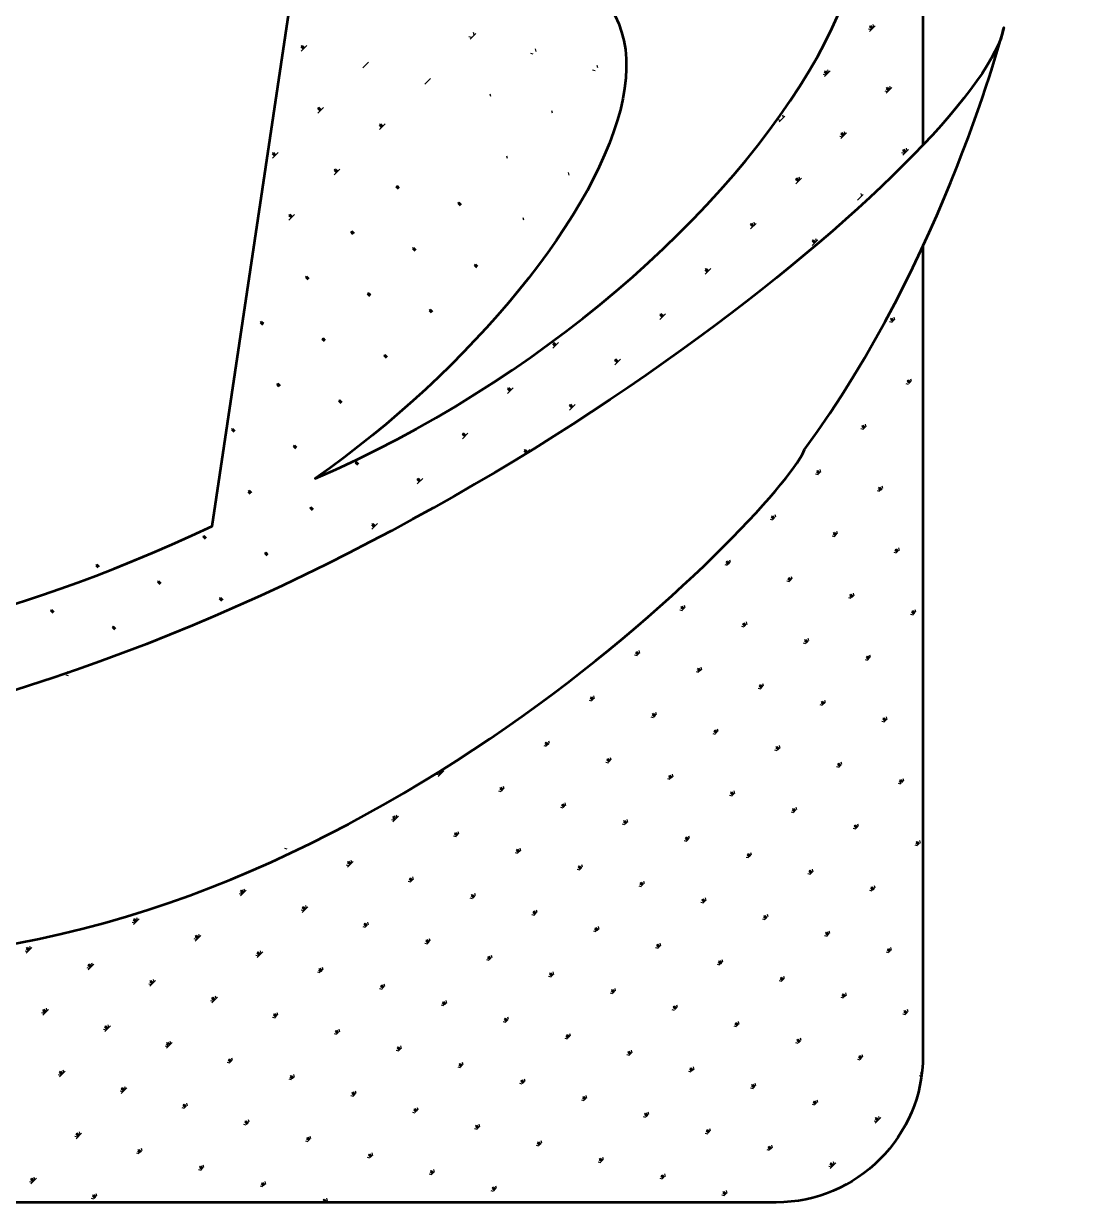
# Model space of a CAD drawing. Extents: x -2746917 to -971774, y -3334247 to -3250358.
# Drawn here: x -2601049 to -2599147, y -3279214 to -3277121 of the extents above; entities that cross this region are included whole.
import ezdxf

# ---------------------------------------------------------------- set-up
doc = ezdxf.new("R2010")
doc.units = 0
doc.header["$LTSCALE"] = 1000
doc.header["$MEASUREMENT"] = 0
doc.layers.add('PUB_TITLE', color=4, linetype='CONTINUOUS')

msp = doc.modelspace()

# ---------------------------------------------------------------- linework, layer by layer
at = {"layer": 'PUB_TITLE', "color": 4}
for p, q in [((-2600248.52, -3277140.75), (-2600249.7, -3277136.36)), ((-2599543.95, -3277132.12), (-2599548.34, -3277130.95)), ((-2599542.7, -3277130.87), (-2599546.71, -3277126.85)), ((-2599541.44, -3277129.61), (-2599546.46, -3277124.59)), ((-2599546.46, -3277134.64), (-2599536.42, -3277124.59)), ((-2599540.18, -3277128.36), (-2599544.2, -3277124.34)), ((-2599538.93, -3277127.1), (-2599540.11, -3277122.71)), ((-2600253.54, -3277145.78), (-2600257.93, -3277144.6)), ((-2600256.05, -3277148.29), (-2600246.01, -3277138.24)), ((-2600552.19, -3277166.05), (-2600556.21, -3277162.03)), ((-2600550.94, -3277164.8), (-2600555.96, -3277159.77)), ((-2600555.96, -3277169.82), (-2600545.92, -3277159.77)), ((-2600549.68, -3277163.54), (-2600553.7, -3277159.52)), ((-2600143.77, -3277175.19), (-2600148.16, -3277174.01)), ((-2600138.74, -3277170.17), (-2600139.92, -3277165.78)), ((-2600446.19, -3277199.23), (-2600436.14, -3277189.19)), ((-2600028.97, -3277199.58), (-2600030.15, -3277195.19)), ((-2600336.41, -3277228.65), (-2600326.37, -3277218.6)), ((-2600033.99, -3277204.6), (-2600038.38, -3277203.43)), ((-2599624.31, -3277212.49), (-2599628.7, -3277211.31)), ((-2599623.06, -3277211.23), (-2599627.07, -3277207.21)), ((-2599621.8, -3277209.97), (-2599626.82, -3277204.95)), ((-2599626.82, -3277215), (-2599616.78, -3277204.95)), ((-2599620.54, -3277208.72), (-2599624.56, -3277204.7)), ((-2599619.29, -3277207.46), (-2599620.47, -3277203.07)), ((-2599514.54, -3277241.9), (-2599518.93, -3277240.72)), ((-2599513.28, -3277240.64), (-2599517.3, -3277236.63)), ((-2599512.03, -3277239.39), (-2599517.05, -3277234.37)), ((-2599517.05, -3277244.41), (-2599507, -3277234.37)), ((-2599510.77, -3277238.13), (-2599514.79, -3277234.11)), ((-2599509.52, -3277236.88), (-2599510.69, -3277232.49)), ((-2600219.1, -3277250.53), (-2600220.28, -3277246.14)), ((-2600522.78, -3277275.83), (-2600526.8, -3277271.81)), ((-2600521.52, -3277274.57), (-2600526.55, -3277269.55)), ((-2600526.55, -3277279.59), (-2600516.5, -3277269.55)), ((-2600520.27, -3277273.32), (-2600524.29, -3277269.3)), ((-2600109.33, -3277279.94), (-2600110.51, -3277275.55)), ((-2599699.65, -3277287.82), (-2599700.83, -3277283.43)), ((-2600413.01, -3277305.24), (-2600417.02, -3277301.22)), ((-2600411.75, -3277303.98), (-2600416.77, -3277298.96)), ((-2600416.77, -3277309.01), (-2600406.73, -3277298.96)), ((-2600410.49, -3277302.73), (-2600414.51, -3277298.71)), ((-2599704.67, -3277292.85), (-2599709.06, -3277291.67)), ((-2599707.18, -3277295.36), (-2599697.14, -3277285.31)), ((-2599594.9, -3277322.26), (-2599599.29, -3277321.08)), ((-2599593.64, -3277321), (-2599597.66, -3277316.99)), ((-2599592.39, -3277319.75), (-2599597.41, -3277314.73)), ((-2599597.41, -3277324.77), (-2599587.36, -3277314.73)), ((-2599591.13, -3277318.49), (-2599595.15, -3277314.47)), ((-2599589.88, -3277317.24), (-2599591.05, -3277312.85)), ((-2599482.61, -3277349.16), (-2599487.64, -3277344.14)), ((-2599487.64, -3277354.18), (-2599477.59, -3277344.14)), ((-2599481.36, -3277347.91), (-2599485.38, -3277343.89)), ((-2599480.1, -3277346.65), (-2599481.28, -3277342.26)), ((-2600603.14, -3277356.19), (-2600607.16, -3277352.17)), ((-2600601.88, -3277354.93), (-2600606.91, -3277349.91)), ((-2600606.91, -3277359.95), (-2600596.86, -3277349.91)), ((-2600600.63, -3277353.68), (-2600604.65, -3277349.66)), ((-2600189.69, -3277360.3), (-2600190.87, -3277355.91)), ((-2599485.12, -3277351.67), (-2599489.51, -3277350.5)), ((-2599483.87, -3277350.42), (-2599487.89, -3277346.4)), ((-2600493.37, -3277385.6), (-2600497.38, -3277381.58)), ((-2600492.11, -3277384.34), (-2600497.13, -3277379.32)), ((-2600497.13, -3277389.37), (-2600487.09, -3277379.32)), ((-2600490.85, -3277383.09), (-2600494.87, -3277379.07)), ((-2600079.92, -3277389.72), (-2600081.09, -3277385.32)), ((-2600382.34, -3277413.76), (-2600387.36, -3277408.74)), ((-2600381.08, -3277412.5), (-2600385.1, -3277408.49)), ((-2599674, -3277401.36), (-2599678.02, -3277397.35)), ((-2599672.75, -3277400.11), (-2599677.77, -3277395.09)), ((-2599677.77, -3277405.13), (-2599667.72, -3277395.09)), ((-2599671.49, -3277398.85), (-2599675.51, -3277394.83)), ((-2599670.24, -3277397.6), (-2599671.41, -3277393.21)), ((-2600383.59, -3277415.01), (-2600387.61, -3277411)), ((-2599568, -3277434.54), (-2599557.95, -3277424.5)), ((-2599560.46, -3277427.01), (-2599561.64, -3277422.62)), ((-2600273.82, -3277444.43), (-2600277.84, -3277440.41)), ((-2600272.56, -3277443.17), (-2600277.58, -3277438.15)), ((-2600271.31, -3277441.92), (-2600275.32, -3277437.9)), ((-2600573.73, -3277465.96), (-2600577.74, -3277461.94)), ((-2600572.47, -3277464.7), (-2600577.49, -3277459.68)), ((-2600577.49, -3277469.73), (-2600567.45, -3277459.68)), ((-2600571.21, -3277463.45), (-2600575.23, -3277459.43)), ((-2600160.28, -3277470.08), (-2600161.45, -3277465.68)), ((-2600463.95, -3277495.37), (-2600467.97, -3277491.36)), ((-2600462.7, -3277494.12), (-2600467.72, -3277489.1)), ((-2600461.44, -3277492.86), (-2600465.46, -3277488.85)), ((-2599754.36, -3277481.72), (-2599758.38, -3277477.71)), ((-2599753.11, -3277480.47), (-2599758.13, -3277475.45)), ((-2599758.13, -3277485.49), (-2599748.08, -3277475.45)), ((-2599751.85, -3277479.21), (-2599755.87, -3277475.19)), ((-2599750.6, -3277477.96), (-2599751.77, -3277473.57)), ((-2599644.59, -3277511.14), (-2599648.61, -3277507.12)), ((-2599643.33, -3277509.88), (-2599648.36, -3277504.86)), ((-2599648.36, -3277514.9), (-2599638.31, -3277504.86)), ((-2599642.08, -3277508.63), (-2599646.1, -3277504.61)), ((-2599640.82, -3277507.37), (-2599642, -3277502.98)), ((-2600354.18, -3277524.79), (-2600358.2, -3277520.77)), ((-2600352.92, -3277523.53), (-2600357.94, -3277518.51)), ((-2600351.67, -3277522.28), (-2600355.68, -3277518.26)), ((-2600244.4, -3277554.2), (-2600248.42, -3277550.18)), ((-2600243.15, -3277552.95), (-2600248.17, -3277547.92)), ((-2600241.89, -3277551.69), (-2600245.91, -3277547.67)), ((-2599832.21, -3277559.57), (-2599836.23, -3277555.55)), ((-2600544.31, -3277575.73), (-2600548.33, -3277571.72)), ((-2600543.06, -3277574.48), (-2600548.08, -3277569.46)), ((-2600541.8, -3277573.22), (-2600545.82, -3277569.21)), ((-2599834.72, -3277562.08), (-2599838.74, -3277558.07)), ((-2599833.47, -3277560.83), (-2599838.49, -3277555.81)), ((-2599838.49, -3277565.85), (-2599828.44, -3277555.81)), ((-2600434.54, -3277605.15), (-2600438.56, -3277601.13)), ((-2600433.28, -3277603.89), (-2600438.3, -3277598.87)), ((-2600432.03, -3277602.64), (-2600436.04, -3277598.62)), ((-2600324.76, -3277634.56), (-2600328.78, -3277630.54)), ((-2600323.51, -3277633.31), (-2600328.53, -3277628.28)), ((-2600322.25, -3277632.05), (-2600326.27, -3277628.03)), ((-2599915.08, -3277642.44), (-2599919.1, -3277638.43)), ((-2599913.83, -3277641.19), (-2599918.85, -3277636.17)), ((-2599918.85, -3277646.21), (-2599908.8, -3277636.17)), ((-2599912.57, -3277639.93), (-2599916.59, -3277635.91)), ((-2600624.67, -3277656.09), (-2600628.69, -3277652.08)), ((-2600623.42, -3277654.84), (-2600628.44, -3277649.82)), ((-2600622.16, -3277653.58), (-2600626.18, -3277649.57)), ((-2599506.66, -3277651.58), (-2599511.05, -3277650.4)), ((-2599505.4, -3277650.32), (-2599509.42, -3277646.31)), ((-2599504.15, -3277649.07), (-2599509.17, -3277644.05)), ((-2599502.89, -3277647.81), (-2599506.91, -3277643.8)), ((-2599501.63, -3277646.56), (-2599502.81, -3277642.17)), ((-2600513.64, -3277684.25), (-2600518.66, -3277679.23)), ((-2600512.39, -3277683), (-2600516.4, -3277678.98)), ((-2600514.9, -3277685.51), (-2600518.92, -3277681.49)), ((-2600105.22, -3277693.39), (-2600109.23, -3277689.37)), ((-2600103.96, -3277692.13), (-2600108.98, -3277687.11)), ((-2600108.98, -3277697.16), (-2600098.94, -3277687.11)), ((-2600102.71, -3277690.88), (-2600106.72, -3277686.86)), ((-2600405.12, -3277714.92), (-2600409.14, -3277710.9)), ((-2600403.87, -3277713.67), (-2600408.89, -3277708.64)), ((-2600402.61, -3277712.41), (-2600406.63, -3277708.39)), ((-2599995.44, -3277722.8), (-2599999.46, -3277718.79)), ((-2599994.19, -3277721.55), (-2599999.21, -3277716.53)), ((-2599999.21, -3277726.57), (-2599989.16, -3277716.53)), ((-2599992.93, -3277720.29), (-2599996.95, -3277716.27)), ((-2600595.26, -3277765.87), (-2600599.28, -3277761.85)), ((-2600594, -3277764.61), (-2600599.02, -3277759.59)), ((-2600592.75, -3277763.36), (-2600596.76, -3277759.34)), ((-2599477.24, -3277761.35), (-2599481.63, -3277760.18)), ((-2599475.99, -3277760.1), (-2599480, -3277756.08)), ((-2599474.73, -3277758.84), (-2599479.75, -3277753.82)), ((-2599473.48, -3277757.59), (-2599477.49, -3277753.57)), ((-2599472.22, -3277756.33), (-2599473.4, -3277751.94)), ((-2600185.58, -3277773.75), (-2600189.59, -3277769.73)), ((-2600184.32, -3277772.49), (-2600189.34, -3277767.47)), ((-2600189.34, -3277777.52), (-2600179.3, -3277767.47)), ((-2600183.07, -3277771.24), (-2600187.08, -3277767.22)), ((-2600485.48, -3277795.28), (-2600489.5, -3277791.26)), ((-2600484.23, -3277794.03), (-2600489.25, -3277789)), ((-2600482.97, -3277792.77), (-2600486.99, -3277788.75)), ((-2600075.8, -3277803.16), (-2600079.82, -3277799.15)), ((-2600074.55, -3277801.91), (-2600079.57, -3277796.89)), ((-2600079.57, -3277806.93), (-2600069.52, -3277796.89)), ((-2600073.29, -3277800.65), (-2600077.31, -3277796.63)), ((-2600675.62, -3277846.23), (-2600679.64, -3277842.21)), ((-2600674.36, -3277844.97), (-2600679.38, -3277839.95)), ((-2600673.11, -3277843.72), (-2600677.12, -3277839.7)), ((-2600264.68, -3277852.85), (-2600269.7, -3277847.83)), ((-2600269.7, -3277857.88), (-2600259.66, -3277847.83)), ((-2600263.43, -3277851.6), (-2600267.44, -3277847.58)), ((-2599557.6, -3277841.71), (-2599561.99, -3277840.54)), ((-2599556.35, -3277840.46), (-2599560.36, -3277836.44)), ((-2599555.09, -3277839.2), (-2599560.11, -3277834.18)), ((-2599553.84, -3277837.95), (-2599557.85, -3277833.93)), ((-2599552.58, -3277836.69), (-2599553.76, -3277832.3)), ((-2600564.59, -3277874.39), (-2600569.61, -3277869.36)), ((-2600563.33, -3277873.13), (-2600567.35, -3277869.11)), ((-2600265.94, -3277854.11), (-2600269.95, -3277850.09)), ((-2600565.84, -3277875.64), (-2600569.86, -3277871.62)), ((-2600156.16, -3277883.52), (-2600160.18, -3277879.51)), ((-2600154.91, -3277882.27), (-2600159.93, -3277877.25)), ((-2600159.93, -3277887.29), (-2600149.88, -3277877.25)), ((-2600153.65, -3277881.01), (-2600157.67, -3277876.99)), ((-2599451.77, -3277870.07), (-2599452.22, -3277869.95)), ((-2600456.07, -3277905.06), (-2600460.09, -3277901.04)), ((-2600454.81, -3277903.8), (-2600459.84, -3277898.78)), ((-2600453.56, -3277902.54), (-2600457.58, -3277898.53)), ((-2600346.3, -3277934.47), (-2600350.31, -3277930.45)), ((-2600345.04, -3277933.21), (-2600350.06, -3277928.19)), ((-2600350.06, -3277938.24), (-2600340.02, -3277928.19)), ((-2600343.79, -3277931.96), (-2600347.8, -3277927.94)), ((-2599637.96, -3277922.07), (-2599642.35, -3277920.9)), ((-2599636.71, -3277920.82), (-2599640.72, -3277916.8)), ((-2599635.45, -3277919.56), (-2599640.47, -3277914.54)), ((-2599634.2, -3277918.31), (-2599638.21, -3277914.29)), ((-2599632.94, -3277917.05), (-2599634.12, -3277912.66)), ((-2600646.2, -3277956), (-2600650.22, -3277951.98)), ((-2600644.95, -3277954.75), (-2600649.97, -3277949.72)), ((-2600643.69, -3277953.49), (-2600647.71, -3277949.47)), ((-2599528.19, -3277951.49), (-2599532.58, -3277950.31)), ((-2599526.93, -3277950.23), (-2599530.95, -3277946.21)), ((-2599525.68, -3277948.98), (-2599530.7, -3277943.95)), ((-2599524.42, -3277947.72), (-2599528.44, -3277943.7)), ((-2599523.17, -3277946.47), (-2599524.34, -3277942.07)), ((-2600536.43, -3277985.42), (-2600540.45, -3277981.4)), ((-2600535.17, -3277984.16), (-2600540.2, -3277979.14)), ((-2600533.92, -3277982.9), (-2600537.94, -3277978.89)), ((-2599715.81, -3277999.92), (-2599720.83, -3277994.9)), ((-2599714.56, -3277998.67), (-2599718.57, -3277994.65)), ((-2599713.3, -3277997.41), (-2599714.48, -3277993.02)), ((-2600426.66, -3278014.83), (-2600430.67, -3278010.81)), ((-2600425.4, -3278013.57), (-2600430.42, -3278008.55)), ((-2600430.42, -3278018.6), (-2600420.38, -3278008.55)), ((-2600424.15, -3278012.32), (-2600428.16, -3278008.3)), ((-2599718.32, -3278002.43), (-2599722.71, -3278001.26)), ((-2599717.07, -3278001.18), (-2599721.09, -3277997.16)), ((-2600726.56, -3278036.36), (-2600730.58, -3278032.34)), ((-2600725.31, -3278035.11), (-2600730.33, -3278030.08)), ((-2600724.05, -3278033.85), (-2600728.07, -3278029.83)), ((-2599608.55, -3278031.85), (-2599612.94, -3278030.67)), ((-2599607.29, -3278030.59), (-2599611.31, -3278026.57)), ((-2599606.04, -3278029.34), (-2599611.06, -3278024.31)), ((-2599604.78, -3278028.08), (-2599608.8, -3278024.06)), ((-2599603.53, -3278026.83), (-2599604.7, -3278022.43)), ((-2599497.52, -3278060.01), (-2599501.54, -3278055.99)), ((-2599496.26, -3278058.75), (-2599501.29, -3278053.73)), ((-2599495.01, -3278057.5), (-2599499.03, -3278053.48)), ((-2599493.75, -3278056.24), (-2599494.93, -3278051.85)), ((-2600616.79, -3278065.78), (-2600620.81, -3278061.76)), ((-2600615.53, -3278064.52), (-2600620.56, -3278059.5)), ((-2600614.28, -3278063.26), (-2600618.3, -3278059.25)), ((-2599797.43, -3278081.54), (-2599801.45, -3278077.52)), ((-2599796.17, -3278080.28), (-2599801.19, -3278075.26)), ((-2599794.92, -3278079.03), (-2599798.93, -3278075.01)), ((-2599793.66, -3278077.77), (-2599794.84, -3278073.38)), ((-2599498.77, -3278061.26), (-2599503.17, -3278060.09)), ((-2600916.7, -3278087.31), (-2600920.72, -3278083.29)), ((-2600915.44, -3278086.05), (-2600920.47, -3278081.03)), ((-2600914.19, -3278084.8), (-2600918.2, -3278080.78)), ((-2599798.68, -3278082.79), (-2599803.07, -3278081.62)), ((-2600806.92, -3278116.72), (-2600810.94, -3278112.7)), ((-2600805.67, -3278115.47), (-2600810.69, -3278110.44)), ((-2600804.41, -3278114.21), (-2600808.43, -3278110.19)), ((-2599688.91, -3278112.21), (-2599693.3, -3278111.03)), ((-2599687.65, -3278110.95), (-2599691.67, -3278106.93)), ((-2599686.4, -3278109.7), (-2599691.42, -3278104.67)), ((-2599685.14, -3278108.44), (-2599689.16, -3278104.42)), ((-2599683.89, -3278107.19), (-2599685.06, -3278102.79)), ((-2600695.89, -3278144.88), (-2600700.92, -3278139.86)), ((-2600694.64, -3278143.62), (-2600698.66, -3278139.61)), ((-2599579.13, -3278141.62), (-2599583.53, -3278140.45)), ((-2599577.88, -3278140.37), (-2599581.9, -3278136.35)), ((-2599576.62, -3278139.11), (-2599581.65, -3278134.09)), ((-2599575.37, -3278137.86), (-2599579.39, -3278133.84)), ((-2599574.11, -3278136.6), (-2599575.29, -3278132.21)), ((-2600995.8, -3278166.41), (-2601000.83, -3278161.39)), ((-2600994.55, -3278165.16), (-2600998.56, -3278161.14)), ((-2600697.15, -3278146.14), (-2600701.17, -3278142.12)), ((-2599879.04, -3278163.15), (-2599883.43, -3278161.98)), ((-2599877.79, -3278161.9), (-2599881.81, -3278157.88)), ((-2599876.53, -3278160.64), (-2599881.55, -3278155.62)), ((-2599875.28, -3278159.39), (-2599879.29, -3278155.37)), ((-2599874.02, -3278158.13), (-2599875.2, -3278153.74)), ((-2599464.34, -3278166.01), (-2599465.52, -3278161.62)), ((-2600997.06, -3278167.67), (-2601001.08, -3278163.65)), ((-2599764.25, -3278187.55), (-2599765.42, -3278183.16)), ((-2599469.36, -3278171.04), (-2599473.75, -3278169.86)), ((-2599468.11, -3278169.78), (-2599472.12, -3278165.76)), ((-2599466.85, -3278168.52), (-2599471.87, -3278163.5)), ((-2599465.59, -3278167.27), (-2599469.61, -3278163.25)), ((-2600887.28, -3278197.08), (-2600891.3, -3278193.06)), ((-2600886.03, -3278195.83), (-2600891.05, -3278190.8)), ((-2600884.77, -3278194.57), (-2600888.79, -3278190.55)), ((-2599769.27, -3278192.57), (-2599773.66, -3278191.39)), ((-2599768.01, -3278191.31), (-2599772.03, -3278187.29)), ((-2599766.76, -3278190.06), (-2599771.78, -3278185.03)), ((-2599765.5, -3278188.8), (-2599769.52, -3278184.78)), ((-2599659.5, -3278221.98), (-2599663.89, -3278220.81)), ((-2599658.24, -3278220.73), (-2599662.26, -3278216.71)), ((-2599656.98, -3278219.47), (-2599662.01, -3278214.45)), ((-2599655.73, -3278218.22), (-2599659.75, -3278214.2)), ((-2599654.47, -3278216.96), (-2599655.65, -3278212.57)), ((-2599959.4, -3278243.51), (-2599963.79, -3278242.34)), ((-2599958.15, -3278242.26), (-2599962.17, -3278238.24)), ((-2599956.89, -3278241), (-2599961.91, -3278235.98)), ((-2599955.64, -3278239.75), (-2599959.65, -3278235.73)), ((-2599954.38, -3278238.49), (-2599955.56, -3278234.1)), ((-2599548.47, -3278250.14), (-2599552.48, -3278246.12)), ((-2599547.21, -3278248.88), (-2599552.23, -3278243.86)), ((-2599545.95, -3278247.63), (-2599549.97, -3278243.61)), ((-2599544.7, -3278246.37), (-2599545.88, -3278241.98)), ((-2599847.12, -3278270.42), (-2599852.14, -3278265.39)), ((-2599845.86, -3278269.16), (-2599849.88, -3278265.14)), ((-2599844.61, -3278267.91), (-2599845.78, -3278263.52)), ((-2599549.72, -3278251.4), (-2599554.11, -3278250.22)), ((-2600968.9, -3278278.7), (-2600973.29, -3278277.52)), ((-2600971.11, -3278273.97), (-2600971.66, -3278273.42)), ((-2600969.24, -3278273.33), (-2600971.41, -3278271.16)), ((-2600967.37, -3278272.69), (-2600969.15, -3278270.91)), ((-2599849.63, -3278272.93), (-2599854.02, -3278271.75)), ((-2599848.37, -3278271.67), (-2599852.39, -3278267.65)), ((-2599739.86, -3278302.34), (-2599744.25, -3278301.17)), ((-2599738.6, -3278301.09), (-2599742.62, -3278297.07)), ((-2599737.34, -3278299.83), (-2599742.37, -3278294.81)), ((-2599736.09, -3278298.58), (-2599740.11, -3278294.56)), ((-2599734.83, -3278297.32), (-2599736.01, -3278292.93)), ((-2600039.76, -3278323.87), (-2600044.15, -3278322.7)), ((-2600038.51, -3278322.62), (-2600042.53, -3278318.6)), ((-2600037.25, -3278321.36), (-2600042.27, -3278316.34)), ((-2600036, -3278320.11), (-2600040.01, -3278316.09)), ((-2600034.74, -3278318.85), (-2600035.92, -3278314.46)), ((-2599628.83, -3278330.5), (-2599632.84, -3278326.48)), ((-2599627.57, -3278329.24), (-2599632.59, -3278324.22)), ((-2599626.31, -3278327.99), (-2599630.33, -3278323.97)), ((-2599625.06, -3278326.73), (-2599626.24, -3278322.34)), ((-2599928.73, -3278352.03), (-2599932.75, -3278348.01)), ((-2599927.48, -3278350.78), (-2599932.5, -3278345.75)), ((-2599926.22, -3278349.52), (-2599930.24, -3278345.5)), ((-2599924.97, -3278348.27), (-2599926.14, -3278343.88)), ((-2599630.08, -3278331.76), (-2599634.47, -3278330.58)), ((-2599929.99, -3278353.29), (-2599934.38, -3278352.11)), ((-2599520.31, -3278361.17), (-2599524.7, -3278359.99)), ((-2599519.05, -3278359.91), (-2599523.07, -3278355.9)), ((-2599517.8, -3278358.66), (-2599522.82, -3278353.64)), ((-2599516.54, -3278357.4), (-2599520.56, -3278353.39)), ((-2599515.28, -3278356.15), (-2599516.46, -3278351.76)), ((-2599820.22, -3278382.7), (-2599824.61, -3278381.53)), ((-2599818.96, -3278381.45), (-2599822.98, -3278377.43)), ((-2599817.7, -3278380.19), (-2599822.73, -3278375.17)), ((-2599816.45, -3278378.94), (-2599820.47, -3278374.92)), ((-2599815.19, -3278377.68), (-2599816.37, -3278373.29)), ((-2600120.12, -3278404.23), (-2600124.51, -3278403.06)), ((-2600118.87, -3278402.98), (-2600122.89, -3278398.96)), ((-2600117.61, -3278401.72), (-2600122.63, -3278396.7)), ((-2600116.36, -3278400.47), (-2600120.37, -3278396.45)), ((-2600115.1, -3278399.21), (-2600116.28, -3278394.82)), ((-2599710.44, -3278412.12), (-2599714.83, -3278410.94)), ((-2599709.19, -3278410.86), (-2599713.2, -3278406.84)), ((-2599707.93, -3278409.6), (-2599712.95, -3278404.58)), ((-2599706.67, -3278408.35), (-2599710.69, -3278404.33)), ((-2599705.42, -3278407.09), (-2599706.6, -3278402.7)), ((-2600010.35, -3278433.65), (-2600014.74, -3278432.47)), ((-2600009.09, -3278432.39), (-2600013.11, -3278428.37)), ((-2600007.84, -3278431.14), (-2600012.86, -3278426.11)), ((-2600006.58, -3278429.88), (-2600010.6, -3278425.86)), ((-2600005.33, -3278428.63), (-2600006.5, -3278424.24)), ((-2599598.16, -3278439.02), (-2599603.18, -3278434)), ((-2599596.9, -3278437.76), (-2599600.92, -3278433.75)), ((-2599595.64, -3278436.51), (-2599596.82, -3278432.12)), ((-2600310.26, -3278455.18), (-2600314.65, -3278454)), ((-2600312.77, -3278457.69), (-2600302.72, -3278447.65)), ((-2600309, -3278453.93), (-2600312.64, -3278450.29)), ((-2600307.75, -3278452.67), (-2600311.09, -3278449.33)), ((-2600306.49, -3278451.41), (-2600309.54, -3278448.36)), ((-2600305.23, -3278450.16), (-2600306.27, -3278446.31)), ((-2599898.06, -3278460.55), (-2599903.09, -3278455.53)), ((-2599896.81, -3278459.3), (-2599900.83, -3278455.28)), ((-2599895.55, -3278458.04), (-2599896.73, -3278453.65)), ((-2599600.67, -3278441.53), (-2599605.06, -3278440.35)), ((-2599599.41, -3278440.27), (-2599603.43, -3278436.26)), ((-2600195.46, -3278479.57), (-2600196.64, -3278475.18)), ((-2599900.58, -3278463.06), (-2599904.97, -3278461.89)), ((-2599899.32, -3278461.81), (-2599903.34, -3278457.79)), ((-2599490.89, -3278470.94), (-2599495.28, -3278469.77)), ((-2599489.64, -3278469.69), (-2599493.66, -3278465.67)), ((-2599488.38, -3278468.43), (-2599493.4, -3278463.41)), ((-2599487.13, -3278467.18), (-2599491.14, -3278463.16)), ((-2599485.87, -3278465.92), (-2599487.05, -3278461.53)), ((-2600200.48, -3278484.59), (-2600204.87, -3278483.42)), ((-2600199.23, -3278483.34), (-2600203.25, -3278479.32)), ((-2600197.97, -3278482.08), (-2600202.99, -3278477.06)), ((-2600196.72, -3278480.83), (-2600200.73, -3278476.81)), ((-2599790.8, -3278492.48), (-2599795.19, -3278491.3)), ((-2599789.55, -3278491.22), (-2599793.56, -3278487.2)), ((-2599788.29, -3278489.96), (-2599793.31, -3278484.94)), ((-2599787.03, -3278488.71), (-2599791.05, -3278484.69)), ((-2599785.78, -3278487.45), (-2599786.96, -3278483.06)), ((-2600090.71, -3278514.01), (-2600095.1, -3278512.83)), ((-2600089.45, -3278512.75), (-2600093.47, -3278508.74)), ((-2600088.2, -3278511.5), (-2600093.22, -3278506.47)), ((-2600086.94, -3278510.24), (-2600090.96, -3278506.22)), ((-2600085.69, -3278508.99), (-2600086.86, -3278504.6)), ((-2599679.77, -3278520.63), (-2599683.79, -3278516.62)), ((-2599678.52, -3278519.38), (-2599683.54, -3278514.36)), ((-2599677.26, -3278518.12), (-2599681.28, -3278514.11)), ((-2599676, -3278516.87), (-2599677.18, -3278512.48)), ((-2600390.62, -3278535.54), (-2600395.01, -3278534.36)), ((-2600389.36, -3278534.29), (-2600393.38, -3278530.27)), ((-2600388.11, -3278533.03), (-2600393.13, -3278528.01)), ((-2600393.13, -3278538.05), (-2600383.08, -3278528.01)), ((-2600386.85, -3278531.77), (-2600390.87, -3278527.76)), ((-2600385.59, -3278530.52), (-2600386.77, -3278526.13)), ((-2599979.68, -3278542.17), (-2599983.7, -3278538.15)), ((-2599978.42, -3278540.91), (-2599983.45, -3278535.89)), ((-2599977.17, -3278539.66), (-2599981.19, -3278535.64)), ((-2599975.91, -3278538.4), (-2599977.09, -3278534.01)), ((-2599681.03, -3278521.89), (-2599685.42, -3278520.71)), ((-2600279.59, -3278563.7), (-2600283.61, -3278559.68)), ((-2600278.33, -3278562.44), (-2600283.35, -3278557.42)), ((-2600277.08, -3278561.19), (-2600281.09, -3278557.17)), ((-2600275.82, -3278559.93), (-2600277, -3278555.54)), ((-2599980.94, -3278543.42), (-2599985.33, -3278542.25)), ((-2599571.25, -3278551.3), (-2599575.64, -3278550.13)), ((-2599570, -3278550.05), (-2599574.02, -3278546.03)), ((-2599568.74, -3278548.79), (-2599573.76, -3278543.77)), ((-2599567.49, -3278547.54), (-2599571.5, -3278543.52)), ((-2599566.23, -3278546.28), (-2599567.41, -3278541.89)), ((-2600280.84, -3278564.95), (-2600285.23, -3278563.78)), ((-2599871.16, -3278572.84), (-2599875.55, -3278571.66)), ((-2599869.91, -3278571.58), (-2599873.92, -3278567.56)), ((-2599868.65, -3278570.33), (-2599873.67, -3278565.3)), ((-2599867.39, -3278569.07), (-2599871.41, -3278565.05)), ((-2599866.14, -3278567.81), (-2599867.32, -3278563.42)), ((-2599461.48, -3278580.72), (-2599465.87, -3278579.54)), ((-2599460.22, -3278579.46), (-2599464.24, -3278575.44)), ((-2599458.97, -3278578.21), (-2599463.99, -3278573.18)), ((-2599457.71, -3278576.95), (-2599461.73, -3278572.93)), ((-2599456.46, -3278575.7), (-2599457.63, -3278571.3)), ((-2600580.75, -3278586.49), (-2600585.14, -3278585.31)), ((-2600171.07, -3278594.37), (-2600175.46, -3278593.19)), ((-2600169.81, -3278593.11), (-2600173.83, -3278589.1)), ((-2600168.56, -3278591.86), (-2600173.58, -3278586.83)), ((-2600167.3, -3278590.6), (-2600171.32, -3278586.58)), ((-2600166.05, -3278589.35), (-2600167.22, -3278584.96)), ((-2599761.39, -3278602.25), (-2599765.78, -3278601.07)), ((-2599760.13, -3278600.99), (-2599764.15, -3278596.98)), ((-2599758.88, -3278599.74), (-2599763.9, -3278594.72)), ((-2599757.62, -3278598.48), (-2599761.64, -3278594.47)), ((-2599756.36, -3278597.23), (-2599757.54, -3278592.84)), ((-2600470.98, -3278615.9), (-2600475.37, -3278614.72)), ((-2600469.72, -3278614.65), (-2600473.74, -3278610.63)), ((-2600468.47, -3278613.39), (-2600473.49, -3278608.37)), ((-2600473.49, -3278618.41), (-2600463.44, -3278608.37)), ((-2600467.21, -3278612.13), (-2600471.23, -3278608.12)), ((-2600465.95, -3278610.88), (-2600467.13, -3278606.49)), ((-2600061.3, -3278623.78), (-2600065.69, -3278622.61)), ((-2600060.04, -3278622.53), (-2600064.06, -3278618.51)), ((-2600058.78, -3278621.27), (-2600063.81, -3278616.25)), ((-2600057.53, -3278620.02), (-2600061.55, -3278616)), ((-2600056.27, -3278618.76), (-2600057.45, -3278614.37)), ((-2599646.59, -3278626.64), (-2599647.77, -3278622.25)), ((-2600359.95, -3278644.06), (-2600363.97, -3278640.04)), ((-2600358.69, -3278642.8), (-2600363.71, -3278637.78)), ((-2600357.44, -3278641.55), (-2600361.45, -3278637.53)), ((-2600356.18, -3278640.29), (-2600357.36, -3278635.9)), ((-2599946.5, -3278648.17), (-2599947.68, -3278643.78)), ((-2599651.61, -3278631.66), (-2599656, -3278630.49)), ((-2599650.36, -3278630.41), (-2599654.38, -3278626.39)), ((-2599649.1, -3278629.15), (-2599654.12, -3278624.13)), ((-2599647.85, -3278627.9), (-2599651.86, -3278623.88)), ((-2600659.86, -3278665.59), (-2600663.87, -3278661.57)), ((-2600658.6, -3278664.34), (-2600663.62, -3278659.31)), ((-2600663.62, -3278669.36), (-2600653.58, -3278659.31)), ((-2600657.34, -3278663.08), (-2600661.36, -3278659.06)), ((-2600656.09, -3278661.82), (-2600657.26, -3278657.43)), ((-2600361.2, -3278645.31), (-2600365.59, -3278644.14)), ((-2599951.52, -3278653.2), (-2599955.91, -3278652.02)), ((-2599950.27, -3278651.94), (-2599954.28, -3278647.92)), ((-2599949.01, -3278650.69), (-2599954.03, -3278645.66)), ((-2599947.75, -3278649.43), (-2599951.77, -3278645.41)), ((-2599541.84, -3278661.08), (-2599546.23, -3278659.9)), ((-2599540.58, -3278659.82), (-2599544.6, -3278655.8)), ((-2599539.33, -3278658.57), (-2599544.35, -3278653.54)), ((-2599538.07, -3278657.31), (-2599542.09, -3278653.29)), ((-2599536.82, -3278656.06), (-2599537.99, -3278651.66)), ((-2600661.11, -3278666.85), (-2600665.5, -3278665.67)), ((-2600251.43, -3278674.73), (-2600255.82, -3278673.55)), ((-2600250.17, -3278673.47), (-2600254.19, -3278669.46)), ((-2600248.92, -3278672.22), (-2600253.94, -3278667.2)), ((-2600247.66, -3278670.96), (-2600251.68, -3278666.94)), ((-2600246.41, -3278669.71), (-2600247.58, -3278665.32)), ((-2599841.75, -3278682.61), (-2599846.14, -3278681.43)), ((-2599840.49, -3278681.35), (-2599844.51, -3278677.34)), ((-2599839.24, -3278680.1), (-2599844.26, -3278675.08)), ((-2599837.98, -3278678.84), (-2599842, -3278674.83)), ((-2599836.73, -3278677.59), (-2599837.9, -3278673.2)), ((-2600551.34, -3278696.26), (-2600555.73, -3278695.08)), ((-2600550.08, -3278695.01), (-2600554.1, -3278690.99)), ((-2600548.83, -3278693.75), (-2600553.85, -3278688.73)), ((-2600553.85, -3278698.77), (-2600543.8, -3278688.73)), ((-2600547.57, -3278692.49), (-2600551.59, -3278688.48)), ((-2600546.31, -3278691.24), (-2600547.49, -3278686.85)), ((-2600141.66, -3278704.14), (-2600146.05, -3278702.97)), ((-2600140.4, -3278702.89), (-2600144.42, -3278698.87)), ((-2600139.14, -3278701.63), (-2600144.17, -3278696.61)), ((-2600137.89, -3278700.38), (-2600141.91, -3278696.36)), ((-2600136.63, -3278699.12), (-2600137.81, -3278694.73)), ((-2599729.46, -3278709.51), (-2599734.48, -3278704.49)), ((-2599728.21, -3278708.26), (-2599732.22, -3278704.24)), ((-2599726.95, -3278707), (-2599728.13, -3278702.61)), ((-2600851.24, -3278717.79), (-2600855.64, -3278716.62)), ((-2600849.99, -3278716.54), (-2600854.01, -3278712.52)), ((-2600848.73, -3278715.28), (-2600853.76, -3278710.26)), ((-2600853.76, -3278720.3), (-2600843.71, -3278710.26)), ((-2600847.48, -3278714.03), (-2600851.5, -3278710.01)), ((-2600846.22, -3278712.77), (-2600847.4, -3278708.38)), ((-2600441.56, -3278725.67), (-2600445.95, -3278724.5)), ((-2600440.31, -3278724.42), (-2600444.33, -3278720.4)), ((-2600439.05, -3278723.16), (-2600444.07, -3278718.14)), ((-2600437.8, -3278721.91), (-2600441.81, -3278717.89)), ((-2600436.54, -3278720.65), (-2600437.72, -3278716.26)), ((-2600029.37, -3278731.05), (-2600034.39, -3278726.02)), ((-2600028.11, -3278729.79), (-2600032.13, -3278725.77)), ((-2600026.86, -3278728.53), (-2600028.04, -3278724.14)), ((-2599731.97, -3278712.02), (-2599736.36, -3278710.85)), ((-2599730.72, -3278710.77), (-2599734.74, -3278706.75)), ((-2600741.47, -3278747.21), (-2600745.86, -3278746.03)), ((-2600740.22, -3278745.95), (-2600744.23, -3278741.93)), ((-2600738.96, -3278744.7), (-2600743.98, -3278739.67)), ((-2600743.98, -3278749.72), (-2600733.94, -3278739.67)), ((-2600737.7, -3278743.44), (-2600741.72, -3278739.42)), ((-2600736.45, -3278742.18), (-2600737.62, -3278737.79)), ((-2600329.28, -3278752.58), (-2600334.3, -3278747.56)), ((-2600328.02, -3278751.32), (-2600332.04, -3278747.3)), ((-2600326.77, -3278750.07), (-2600327.94, -3278745.68)), ((-2600031.88, -3278733.56), (-2600036.27, -3278732.38)), ((-2600030.63, -3278732.3), (-2600034.64, -3278728.28)), ((-2599622.2, -3278741.44), (-2599626.59, -3278740.26)), ((-2599620.94, -3278740.18), (-2599624.96, -3278736.16)), ((-2599619.69, -3278738.93), (-2599624.71, -3278733.9)), ((-2599618.43, -3278737.67), (-2599622.45, -3278733.65)), ((-2599617.18, -3278736.42), (-2599618.35, -3278732.02)), ((-2601041.38, -3278768.74), (-2601045.77, -3278767.56)), ((-2601040.12, -3278767.48), (-2601044.14, -3278763.47)), ((-2601038.87, -3278766.23), (-2601043.89, -3278761.21)), ((-2601043.89, -3278771.25), (-2601033.84, -3278761.21)), ((-2601037.61, -3278764.97), (-2601041.63, -3278760.95)), ((-2601036.36, -3278763.72), (-2601037.53, -3278759.33)), ((-2600629.19, -3278774.11), (-2600634.21, -3278769.09)), ((-2600634.21, -3278779.13), (-2600624.16, -3278769.09)), ((-2600627.93, -3278772.85), (-2600631.95, -3278768.84)), ((-2600626.67, -3278771.6), (-2600627.85, -3278767.21)), ((-2600331.79, -3278755.09), (-2600336.18, -3278753.91)), ((-2600330.53, -3278753.83), (-2600334.55, -3278749.82)), ((-2599922.11, -3278762.97), (-2599926.5, -3278761.79)), ((-2599920.85, -3278761.71), (-2599924.87, -3278757.7)), ((-2599919.6, -3278760.46), (-2599924.62, -3278755.44)), ((-2599918.34, -3278759.2), (-2599922.36, -3278755.19)), ((-2599917.09, -3278757.95), (-2599918.26, -3278753.56)), ((-2599511.17, -3278769.6), (-2599515.19, -3278765.58)), ((-2599509.91, -3278768.34), (-2599514.94, -3278763.32)), ((-2599508.66, -3278767.08), (-2599512.68, -3278763.07)), ((-2599507.4, -3278765.83), (-2599508.58, -3278761.44)), ((-2600927.84, -3278794.39), (-2600931.86, -3278790.37)), ((-2600926.58, -3278793.13), (-2600927.76, -3278788.74)), ((-2600631.7, -3278776.62), (-2600636.09, -3278775.44)), ((-2600630.44, -3278775.37), (-2600634.46, -3278771.35)), ((-2600222.02, -3278784.5), (-2600226.41, -3278783.33)), ((-2600220.76, -3278783.25), (-2600224.78, -3278779.23)), ((-2600219.5, -3278781.99), (-2600224.53, -3278776.97)), ((-2600218.25, -3278780.74), (-2600222.27, -3278776.72)), ((-2600216.99, -3278779.48), (-2600218.17, -3278775.09)), ((-2599811.08, -3278791.13), (-2599815.1, -3278787.11)), ((-2599809.82, -3278789.87), (-2599814.84, -3278784.85)), ((-2599808.57, -3278788.62), (-2599812.58, -3278784.6)), ((-2599807.31, -3278787.36), (-2599808.49, -3278782.97)), ((-2599512.43, -3278770.85), (-2599516.82, -3278769.68)), ((-2600931.6, -3278798.15), (-2600936, -3278796.98)), ((-2600930.35, -3278796.9), (-2600934.37, -3278792.88)), ((-2600929.09, -3278795.64), (-2600934.12, -3278790.62)), ((-2600934.12, -3278800.66), (-2600924.07, -3278790.62)), ((-2600521.92, -3278806.04), (-2600526.31, -3278804.86)), ((-2600520.67, -3278804.78), (-2600524.69, -3278800.76)), ((-2600519.41, -3278803.52), (-2600524.43, -3278798.5)), ((-2600518.16, -3278802.27), (-2600522.17, -3278798.25)), ((-2600516.9, -3278801.01), (-2600518.08, -3278796.62)), ((-2600110.99, -3278812.66), (-2600115, -3278808.64)), ((-2600109.73, -3278811.41), (-2600114.75, -3278806.38)), ((-2600108.47, -3278810.15), (-2600112.49, -3278806.13)), ((-2600107.22, -3278808.89), (-2600108.4, -3278804.5)), ((-2599812.33, -3278792.38), (-2599816.72, -3278791.21)), ((-2600821.83, -3278827.57), (-2600826.22, -3278826.39)), ((-2600820.58, -3278826.31), (-2600824.59, -3278822.29)), ((-2600819.32, -3278825.06), (-2600824.34, -3278820.03)), ((-2600824.34, -3278830.08), (-2600814.3, -3278820.03)), ((-2600818.06, -3278823.8), (-2600822.08, -3278819.78)), ((-2600816.81, -3278822.54), (-2600817.99, -3278818.15)), ((-2600410.89, -3278834.19), (-2600414.91, -3278830.18)), ((-2600409.64, -3278832.94), (-2600414.66, -3278827.92)), ((-2600408.38, -3278831.68), (-2600412.4, -3278827.66)), ((-2600407.13, -3278830.43), (-2600408.3, -3278826.04)), ((-2600112.24, -3278813.92), (-2600116.63, -3278812.74)), ((-2599702.56, -3278821.8), (-2599706.95, -3278820.62)), ((-2599701.3, -3278820.54), (-2599705.32, -3278816.52)), ((-2599700.05, -3278819.29), (-2599705.07, -3278814.26)), ((-2599698.79, -3278818.03), (-2599702.81, -3278814.01)), ((-2599697.54, -3278816.78), (-2599698.71, -3278812.38)), ((-2600710.8, -3278855.73), (-2600714.82, -3278851.71)), ((-2600709.55, -3278854.47), (-2600714.57, -3278849.45)), ((-2600714.57, -3278859.49), (-2600704.52, -3278849.45)), ((-2600708.29, -3278853.21), (-2600712.31, -3278849.2)), ((-2600707.03, -3278851.96), (-2600708.21, -3278847.57)), ((-2600412.15, -3278835.45), (-2600416.54, -3278834.27)), ((-2600002.47, -3278843.33), (-2600006.86, -3278842.15)), ((-2600001.21, -3278842.07), (-2600005.23, -3278838.06)), ((-2599999.96, -3278840.82), (-2600004.98, -3278835.8)), ((-2599998.7, -3278839.56), (-2600002.72, -3278835.55)), ((-2599997.45, -3278838.31), (-2599998.62, -3278833.92)), ((-2599592.79, -3278851.21), (-2599597.18, -3278850.04)), ((-2599591.53, -3278849.96), (-2599595.55, -3278845.94)), ((-2599590.27, -3278848.7), (-2599595.3, -3278843.68)), ((-2599589.02, -3278847.44), (-2599593.04, -3278843.43)), ((-2599587.76, -3278846.19), (-2599588.94, -3278841.8)), ((-2601010.71, -3278877.26), (-2601014.73, -3278873.24)), ((-2601009.45, -3278876), (-2601014.48, -3278870.98)), ((-2601014.48, -3278881.02), (-2601004.43, -3278870.98)), ((-2601008.2, -3278874.75), (-2601012.22, -3278870.73)), ((-2601006.94, -3278873.49), (-2601008.12, -3278869.1)), ((-2600712.06, -3278856.98), (-2600716.45, -3278855.8)), ((-2600302.38, -3278864.86), (-2600306.77, -3278863.69)), ((-2600301.12, -3278863.61), (-2600305.14, -3278859.59)), ((-2600299.86, -3278862.35), (-2600304.89, -3278857.33)), ((-2600298.61, -3278861.1), (-2600302.63, -3278857.08)), ((-2600297.35, -3278859.84), (-2600298.53, -3278855.45)), ((-2599892.69, -3278872.74), (-2599897.08, -3278871.57)), ((-2599891.44, -3278871.49), (-2599895.46, -3278867.47)), ((-2599890.18, -3278870.23), (-2599895.21, -3278865.21)), ((-2599888.93, -3278868.98), (-2599892.94, -3278864.96)), ((-2599887.67, -3278867.72), (-2599888.85, -3278863.33)), ((-2599480.5, -3278878.11), (-2599485.52, -3278873.09)), ((-2599479.25, -3278876.86), (-2599483.26, -3278872.84)), ((-2599477.99, -3278875.6), (-2599479.17, -3278871.21)), ((-2601011.96, -3278878.51), (-2601016.36, -3278877.34)), ((-2600602.28, -3278886.4), (-2600606.67, -3278885.22)), ((-2600601.03, -3278885.14), (-2600605.05, -3278881.12)), ((-2600599.77, -3278883.88), (-2600604.79, -3278878.86)), ((-2600598.52, -3278882.63), (-2600602.53, -3278878.61)), ((-2600597.26, -3278881.37), (-2600598.44, -3278876.98)), ((-2600192.6, -3278894.28), (-2600196.99, -3278893.1)), ((-2600191.35, -3278893.02), (-2600195.36, -3278889)), ((-2600190.09, -3278891.77), (-2600195.11, -3278886.74)), ((-2600188.83, -3278890.51), (-2600192.85, -3278886.49)), ((-2600187.58, -3278889.25), (-2600188.76, -3278884.86)), ((-2599780.41, -3278899.65), (-2599785.43, -3278894.62)), ((-2599779.15, -3278898.39), (-2599783.17, -3278894.37)), ((-2599777.9, -3278897.14), (-2599779.07, -3278892.74)), ((-2599483.01, -3278880.63), (-2599487.4, -3278879.45)), ((-2599481.76, -3278879.37), (-2599485.77, -3278875.35)), ((-2600902.19, -3278907.93), (-2600906.58, -3278906.75)), ((-2600900.94, -3278906.67), (-2600904.95, -3278902.65)), ((-2600899.68, -3278905.42), (-2600904.7, -3278900.39)), ((-2600904.7, -3278910.44), (-2600894.66, -3278900.39)), ((-2600898.42, -3278904.16), (-2600902.44, -3278900.14)), ((-2600897.17, -3278902.9), (-2600898.35, -3278898.51)), ((-2600492.51, -3278915.81), (-2600496.9, -3278914.63)), ((-2600491.25, -3278914.55), (-2600495.27, -3278910.54)), ((-2600490, -3278913.3), (-2600495.02, -3278908.28)), ((-2600488.74, -3278912.04), (-2600492.76, -3278908.02)), ((-2600487.49, -3278910.79), (-2600488.66, -3278906.4)), ((-2600079.06, -3278919.92), (-2600083.08, -3278915.91)), ((-2600077.81, -3278918.67), (-2600078.98, -3278914.28)), ((-2599782.92, -3278902.16), (-2599787.31, -3278900.98)), ((-2599781.66, -3278900.9), (-2599785.68, -3278896.88)), ((-2600792.42, -3278937.34), (-2600796.81, -3278936.16)), ((-2600791.16, -3278936.09), (-2600795.18, -3278932.07)), ((-2600789.91, -3278934.83), (-2600794.93, -3278929.81)), ((-2600794.93, -3278939.85), (-2600784.88, -3278929.81)), ((-2600788.65, -3278933.57), (-2600792.67, -3278929.56)), ((-2600787.39, -3278932.32), (-2600788.57, -3278927.93)), ((-2600377.71, -3278940.2), (-2600378.89, -3278935.81)), ((-2600082.83, -3278923.69), (-2600087.22, -3278922.51)), ((-2600081.57, -3278922.43), (-2600085.59, -3278918.42)), ((-2600080.32, -3278921.18), (-2600085.34, -3278916.16)), ((-2599673.15, -3278931.57), (-2599677.54, -3278930.4)), ((-2599671.89, -3278930.32), (-2599675.91, -3278926.3)), ((-2599670.63, -3278929.06), (-2599675.66, -3278924.04)), ((-2599669.38, -3278927.8), (-2599673.4, -3278923.79)), ((-2599668.12, -3278926.55), (-2599669.3, -3278922.16)), ((-2600677.62, -3278961.73), (-2600678.8, -3278957.34)), ((-2600382.74, -3278945.22), (-2600387.13, -3278944.05)), ((-2600381.48, -3278943.97), (-2600385.5, -3278939.95)), ((-2600380.22, -3278942.71), (-2600385.25, -3278937.69)), ((-2600378.97, -3278941.46), (-2600382.99, -3278937.44)), ((-2599973.05, -3278953.1), (-2599977.44, -3278951.93)), ((-2599971.8, -3278951.85), (-2599975.82, -3278947.83)), ((-2599970.54, -3278950.59), (-2599975.57, -3278945.57)), ((-2599969.29, -3278949.34), (-2599973.3, -3278945.32)), ((-2599968.03, -3278948.08), (-2599969.21, -3278943.69)), ((-2599562.12, -3278959.73), (-2599566.13, -3278955.71)), ((-2599560.86, -3278958.47), (-2599565.88, -3278953.45)), ((-2599559.61, -3278957.22), (-2599563.62, -3278953.2)), ((-2599558.35, -3278955.96), (-2599559.53, -3278951.57)), ((-2600682.64, -3278966.76), (-2600687.03, -3278965.58)), ((-2600681.39, -3278965.5), (-2600685.41, -3278961.48)), ((-2600680.13, -3278964.24), (-2600685.15, -3278959.22)), ((-2600678.88, -3278962.99), (-2600682.89, -3278958.97)), ((-2600272.96, -3278974.64), (-2600277.35, -3278973.46)), ((-2600271.71, -3278973.38), (-2600275.72, -3278969.36)), ((-2600270.45, -3278972.13), (-2600275.47, -3278967.1)), ((-2600269.19, -3278970.87), (-2600273.21, -3278966.85)), ((-2600267.94, -3278969.61), (-2600269.12, -3278965.22)), ((-2599862.02, -3278981.26), (-2599866.04, -3278977.24)), ((-2599860.77, -3278980.01), (-2599865.79, -3278974.98)), ((-2599859.51, -3278978.75), (-2599863.53, -3278974.73)), ((-2599858.26, -3278977.5), (-2599859.43, -3278973.1)), ((-2599563.37, -3278960.99), (-2599567.76, -3278959.81)), ((-2600982.55, -3278988.29), (-2600986.94, -3278987.11)), ((-2600981.3, -3278987.03), (-2600985.31, -3278983.01)), ((-2600980.04, -3278985.78), (-2600985.06, -3278980.75)), ((-2600985.06, -3278990.8), (-2600975.02, -3278980.75)), ((-2600978.78, -3278984.52), (-2600982.8, -3278980.5)), ((-2600977.53, -3278983.27), (-2600978.71, -3278978.87)), ((-2600572.87, -3278996.17), (-2600577.26, -3278994.99)), ((-2600571.61, -3278994.91), (-2600575.63, -3278990.9)), ((-2600570.36, -3278993.66), (-2600575.38, -3278988.64)), ((-2600569.1, -3278992.4), (-2600573.12, -3278988.38)), ((-2600567.85, -3278991.15), (-2600569.02, -3278986.76)), ((-2600161.93, -3279002.79), (-2600165.95, -3278998.78)), ((-2600160.68, -3279001.54), (-2600165.7, -3278996.52)), ((-2600159.42, -3279000.28), (-2600163.44, -3278996.27)), ((-2600158.17, -3278999.03), (-2600159.34, -3278994.64)), ((-2599863.28, -3278982.52), (-2599867.67, -3278981.34)), ((-2599454.42, -3278990.18), (-2599457.99, -3278989.22)), ((-2599454.04, -3278987.44), (-2599456.36, -3278985.13)), ((-2599453.76, -3278985.22), (-2599456.11, -3278982.87)), ((-2599456.11, -3278992.91), (-2599454.6, -3278991.4)), ((-2599453.49, -3278982.98), (-2599453.85, -3278982.61)), ((-2600872.78, -3279017.7), (-2600877.17, -3279016.52)), ((-2600871.52, -3279016.45), (-2600875.54, -3279012.43)), ((-2600870.27, -3279015.19), (-2600875.29, -3279010.17)), ((-2600875.29, -3279020.21), (-2600865.24, -3279010.17)), ((-2600869.01, -3279013.93), (-2600873.03, -3279009.92)), ((-2600867.75, -3279012.68), (-2600868.93, -3279008.29)), ((-2600461.84, -3279024.33), (-2600465.86, -3279020.31)), ((-2600460.58, -3279023.07), (-2600465.61, -3279018.05)), ((-2600459.33, -3279021.82), (-2600463.35, -3279017.8)), ((-2600458.07, -3279020.56), (-2600459.25, -3279016.17)), ((-2600163.19, -3279004.05), (-2600167.58, -3279002.87)), ((-2599753.51, -3279011.93), (-2599757.9, -3279010.76)), ((-2599752.25, -3279010.68), (-2599756.27, -3279006.66)), ((-2599750.99, -3279009.42), (-2599756.02, -3279004.4)), ((-2599749.74, -3279008.16), (-2599753.76, -3279004.15)), ((-2599748.48, -3279006.91), (-2599749.66, -3279002.52)), ((-2600760.49, -3279044.6), (-2600765.51, -3279039.58)), ((-2600759.24, -3279043.35), (-2600763.25, -3279039.33)), ((-2600757.98, -3279042.09), (-2600759.16, -3279037.7)), ((-2600463.1, -3279025.58), (-2600467.49, -3279024.41)), ((-2600053.41, -3279033.46), (-2600057.8, -3279032.29)), ((-2600052.16, -3279032.21), (-2600056.18, -3279028.19)), ((-2600050.9, -3279030.95), (-2600055.93, -3279025.93)), ((-2600049.65, -3279029.7), (-2600053.66, -3279025.68)), ((-2600048.39, -3279028.44), (-2600049.57, -3279024.05)), ((-2599643.73, -3279041.35), (-2599648.12, -3279040.17)), ((-2599642.48, -3279040.09), (-2599646.49, -3279036.07)), ((-2599641.22, -3279038.83), (-2599646.24, -3279033.81)), ((-2599639.97, -3279037.58), (-2599643.98, -3279033.56)), ((-2599638.71, -3279036.32), (-2599639.89, -3279031.93)), ((-2600763, -3279047.12), (-2600767.39, -3279045.94)), ((-2600761.75, -3279045.86), (-2600765.77, -3279041.84)), ((-2600353.32, -3279055), (-2600357.71, -3279053.82)), ((-2600352.07, -3279053.74), (-2600356.08, -3279049.72)), ((-2600350.81, -3279052.49), (-2600355.83, -3279047.46)), ((-2600349.55, -3279051.23), (-2600353.57, -3279047.21)), ((-2600348.3, -3279049.97), (-2600349.48, -3279045.58)), ((-2599943.64, -3279062.88), (-2599948.03, -3279061.7)), ((-2599942.38, -3279061.62), (-2599946.4, -3279057.6)), ((-2599941.13, -3279060.37), (-2599946.15, -3279055.34)), ((-2599939.87, -3279059.11), (-2599943.89, -3279055.09)), ((-2599938.62, -3279057.86), (-2599939.79, -3279053.46)), ((-2599528.94, -3279065.74), (-2599530.11, -3279061.35)), ((-2600653.23, -3279076.53), (-2600657.62, -3279075.35)), ((-2600651.97, -3279075.27), (-2600655.99, -3279071.26)), ((-2600650.72, -3279074.02), (-2600655.74, -3279069)), ((-2600649.46, -3279072.76), (-2600653.48, -3279068.74)), ((-2600648.21, -3279071.51), (-2600649.38, -3279067.12)), ((-2600243.55, -3279084.41), (-2600247.94, -3279083.23)), ((-2600242.29, -3279083.15), (-2600246.31, -3279079.14)), ((-2600241.04, -3279081.9), (-2600246.06, -3279076.88)), ((-2600239.78, -3279080.64), (-2600243.8, -3279076.63)), ((-2600238.53, -3279079.39), (-2600239.7, -3279075)), ((-2599828.84, -3279087.27), (-2599830.02, -3279082.88)), ((-2599533.96, -3279070.76), (-2599538.35, -3279069.58)), ((-2599532.7, -3279069.5), (-2599536.72, -3279065.49)), ((-2599531.45, -3279068.25), (-2599536.47, -3279063.23)), ((-2599536.47, -3279073.27), (-2599526.42, -3279063.23)), ((-2599530.19, -3279066.99), (-2599534.21, -3279062.97)), ((-2600953.14, -3279098.06), (-2600957.53, -3279096.88)), ((-2600951.88, -3279096.81), (-2600955.9, -3279092.79)), ((-2600950.63, -3279095.55), (-2600955.65, -3279090.53)), ((-2600955.65, -3279100.57), (-2600945.6, -3279090.53)), ((-2600949.37, -3279094.29), (-2600953.39, -3279090.28)), ((-2600948.11, -3279093.04), (-2600949.29, -3279088.65)), ((-2600542.2, -3279104.69), (-2600546.22, -3279100.67)), ((-2600540.94, -3279103.43), (-2600545.97, -3279098.41)), ((-2600539.69, -3279102.18), (-2600543.71, -3279098.16)), ((-2600538.43, -3279100.92), (-2600539.61, -3279096.53)), ((-2599833.87, -3279092.29), (-2599838.26, -3279091.12)), ((-2599832.61, -3279091.04), (-2599836.63, -3279087.02)), ((-2599831.35, -3279089.78), (-2599836.38, -3279084.76)), ((-2599830.1, -3279088.52), (-2599834.12, -3279084.51)), ((-2600842.11, -3279126.22), (-2600846.13, -3279122.2)), ((-2600840.85, -3279124.96), (-2600845.87, -3279119.94)), ((-2600839.6, -3279123.71), (-2600843.61, -3279119.69)), ((-2600838.34, -3279122.45), (-2600839.52, -3279118.06)), ((-2600543.46, -3279105.94), (-2600547.85, -3279104.77)), ((-2600133.77, -3279113.82), (-2600138.16, -3279112.65)), ((-2600132.52, -3279112.57), (-2600136.54, -3279108.55)), ((-2600131.26, -3279111.31), (-2600136.29, -3279106.29)), ((-2600130.01, -3279110.06), (-2600134.03, -3279106.04)), ((-2600128.75, -3279108.8), (-2600129.93, -3279104.41)), ((-2599724.09, -3279121.71), (-2599728.48, -3279120.53)), ((-2599722.84, -3279120.45), (-2599726.85, -3279116.43)), ((-2599721.58, -3279119.19), (-2599726.6, -3279114.17)), ((-2599720.33, -3279117.94), (-2599724.34, -3279113.92)), ((-2599719.07, -3279116.68), (-2599720.25, -3279112.29)), ((-2600843.36, -3279127.48), (-2600847.75, -3279126.3)), ((-2600433.68, -3279135.36), (-2600438.07, -3279134.18)), ((-2600432.43, -3279134.1), (-2600436.44, -3279130.08)), ((-2600431.17, -3279132.85), (-2600436.19, -3279127.82)), ((-2600429.91, -3279131.59), (-2600433.93, -3279127.57)), ((-2600428.66, -3279130.33), (-2600429.84, -3279125.94)), ((-2600024, -3279143.24), (-2600028.39, -3279142.06)), ((-2600022.74, -3279141.98), (-2600026.76, -3279137.96)), ((-2600021.49, -3279140.73), (-2600026.51, -3279135.7)), ((-2600020.23, -3279139.47), (-2600024.25, -3279135.45)), ((-2600018.98, -3279138.22), (-2600020.15, -3279133.82)), ((-2599613.06, -3279149.86), (-2599617.08, -3279145.85)), ((-2599611.81, -3279148.61), (-2599616.83, -3279143.59)), ((-2599616.83, -3279153.63), (-2599606.78, -3279143.59)), ((-2599610.55, -3279147.35), (-2599614.57, -3279143.33)), ((-2599609.3, -3279146.1), (-2599610.47, -3279141.71)), ((-2600733.59, -3279156.89), (-2600737.98, -3279155.71)), ((-2600732.33, -3279155.63), (-2600736.35, -3279151.62)), ((-2600731.08, -3279154.38), (-2600736.1, -3279149.36)), ((-2600729.82, -3279153.12), (-2600733.84, -3279149.1)), ((-2600728.57, -3279151.87), (-2600729.74, -3279147.48)), ((-2600323.91, -3279164.77), (-2600328.3, -3279163.59)), ((-2600322.65, -3279163.51), (-2600326.67, -3279159.5)), ((-2600321.4, -3279162.26), (-2600326.42, -3279157.24)), ((-2600320.14, -3279161), (-2600324.16, -3279156.99)), ((-2600318.89, -3279159.75), (-2600320.06, -3279155.36)), ((-2599911.71, -3279170.14), (-2599916.74, -3279165.12)), ((-2599910.46, -3279168.88), (-2599914.48, -3279164.87)), ((-2599909.2, -3279167.63), (-2599910.38, -3279163.24)), ((-2599614.32, -3279151.12), (-2599618.71, -3279149.94)), ((-2601033.5, -3279178.42), (-2601037.89, -3279177.24)), ((-2601032.24, -3279177.17), (-2601036.26, -3279173.15)), ((-2601030.99, -3279175.91), (-2601036.01, -3279170.89)), ((-2601036.01, -3279180.93), (-2601025.96, -3279170.89)), ((-2601029.73, -3279174.65), (-2601033.75, -3279170.64)), ((-2601028.47, -3279173.4), (-2601029.65, -3279169.01)), ((-2600623.82, -3279186.3), (-2600628.21, -3279185.13)), ((-2600622.56, -3279185.05), (-2600626.58, -3279181.03)), ((-2600621.3, -3279183.79), (-2600626.33, -3279178.77)), ((-2600620.05, -3279182.54), (-2600624.07, -3279178.52)), ((-2600618.79, -3279181.28), (-2600619.97, -3279176.89)), ((-2600211.62, -3279191.67), (-2600216.65, -3279186.65)), ((-2600210.37, -3279190.42), (-2600214.39, -3279186.4)), ((-2600209.11, -3279189.16), (-2600210.29, -3279184.77)), ((-2599914.23, -3279172.65), (-2599918.62, -3279171.48)), ((-2599912.97, -3279171.4), (-2599916.99, -3279167.38)), ((-2600923.72, -3279207.84), (-2600928.11, -3279206.66)), ((-2600922.47, -3279206.58), (-2600926.49, -3279202.56)), ((-2600921.21, -3279205.32), (-2600926.23, -3279200.3)), ((-2600919.96, -3279204.07), (-2600923.97, -3279200.05)), ((-2600918.7, -3279202.81), (-2600919.88, -3279198.42)), ((-2600511.53, -3279213.21), (-2600516.55, -3279208.18)), ((-2600510.27, -3279211.95), (-2600514.29, -3279207.93)), ((-2600509.02, -3279210.69), (-2600510.2, -3279206.3)), ((-2600214.13, -3279194.18), (-2600218.52, -3279193.01)), ((-2600212.88, -3279192.93), (-2600216.9, -3279188.91)), ((-2599804.45, -3279202.07), (-2599808.84, -3279200.89)), ((-2599803.2, -3279200.81), (-2599807.21, -3279196.79)), ((-2599801.94, -3279199.55), (-2599806.96, -3279194.53)), ((-2599800.69, -3279198.3), (-2599804.7, -3279194.28)), ((-2599799.43, -3279197.04), (-2599800.61, -3279192.65)), ((-2600513.49, -3279213.75), (-2600516.8, -3279210.44))]:
    msp.add_line(p, q, dxfattribs=at)
at = {"layer": 'PUB_TITLE', "color": 4, "lineweight": 53}
for points, knots in [([(-2602796.86, -3277551.84), (-2602796.86, -3276842.35), (-2602796.86, -3276129.28), (-2602796.86, -3276129.28), (-2602796.86, -3275985.93), (-2602679.58, -3275868.63), (-2602536.21, -3275868.63), (-2602536.21, -3275868.63), (-2599712.43, -3275868.63), (-2599712.43, -3275868.63), (-2599569.07, -3275868.63), (-2599451.77, -3275985.93), (-2599451.77, -3276129.28), (-2599451.77, -3276129.28), (-2599451.77, -3276704.94), (-2599451.77, -3277336.43)], [6.4974833, 6.4974833, 6.4974833, 6.4974833, 7, 7, 7, 8, 8, 8, 9, 9, 9, 10, 10, 10, 10.4515092, 10.4515092, 10.4515092, 10.4515092]), ([(-2599900.48, -3276591.88), (-2599147.38, -3276712.82), (-2599747.16, -3277592.83), (-2600530.77, -3277928.46), (-2599977.88, -3277541.02), (-2599614.63, -3276812.04), (-2600570.23, -3277049.92), (-2600570.23, -3277049.92), (-2600713.98, -3278013.28), (-2600713.98, -3278013.28), (-2601101.28, -3278194.13), (-2601379.33, -3278239.35), (-2601559.06, -3278216.73), (-2601559.06, -3278216.73), (-2601427.24, -3277191.22), (-2601427.24, -3277191.22), (-2602080.27, -3277194.26), (-2602927.66, -3277698.82), (-2603036.94, -3277741.91), (-2602158.51, -3277012.65), (-2600980.26, -3276418.47), (-2599900.48, -3276591.88)], [0, 0, 0, 0, 1, 1, 1, 2, 2, 2, 3, 3, 3, 4, 4, 4, 5, 5, 5, 6, 6, 6, 7, 7, 7, 7]), ([(-2601596.63, -3277927.29), (-2601596.63, -3277927.29), (-2602241.53, -3278691.23), (-2601038.32, -3278296.18), (-2600142.75, -3278010.93), (-2599346.57, -3277326.39), (-2599307.97, -3277127.81), (-2599307.97, -3277127.81), (-2599413.48, -3277539.54), (-2599662.04, -3277876.81), (-2599688.41, -3277960.6), (-2600427.27, -3278756.83), (-2601302.36, -3278778.54), (-2601835.15, -3278804.16), (-2602259.93, -3278424.6), (-2601596.63, -3277927.29)], [0, 0, 0, 0, 1, 1, 1, 2, 2, 2, 3, 3, 3, 4, 4, 4, 5, 5, 5, 5]), ([(-2599451.77, -3277515.64), (-2599451.77, -3278230), (-2599451.77, -3278953.08), (-2599451.77, -3278953.08), (-2599451.77, -3279096.43), (-2599569.07, -3279213.75), (-2599712.43, -3279213.75), (-2599712.43, -3279213.75), (-2602536.21, -3279213.75), (-2602536.21, -3279213.75), (-2602679.58, -3279213.75), (-2602796.86, -3279096.43), (-2602796.86, -3278953.08), (-2602796.86, -3278953.08), (-2602796.86, -3278299.21), (-2602796.86, -3277620.76)], [2.4939707, 2.4939707, 2.4939707, 2.4939707, 3, 3, 3, 4, 4, 4, 5, 5, 5, 6, 6, 6, 6.4812039, 6.4812039, 6.4812039, 6.4812039])]:
    msp.add_open_spline(points, degree=3, knots=knots, dxfattribs=at)

doc.saveas('drawing.dxf')
